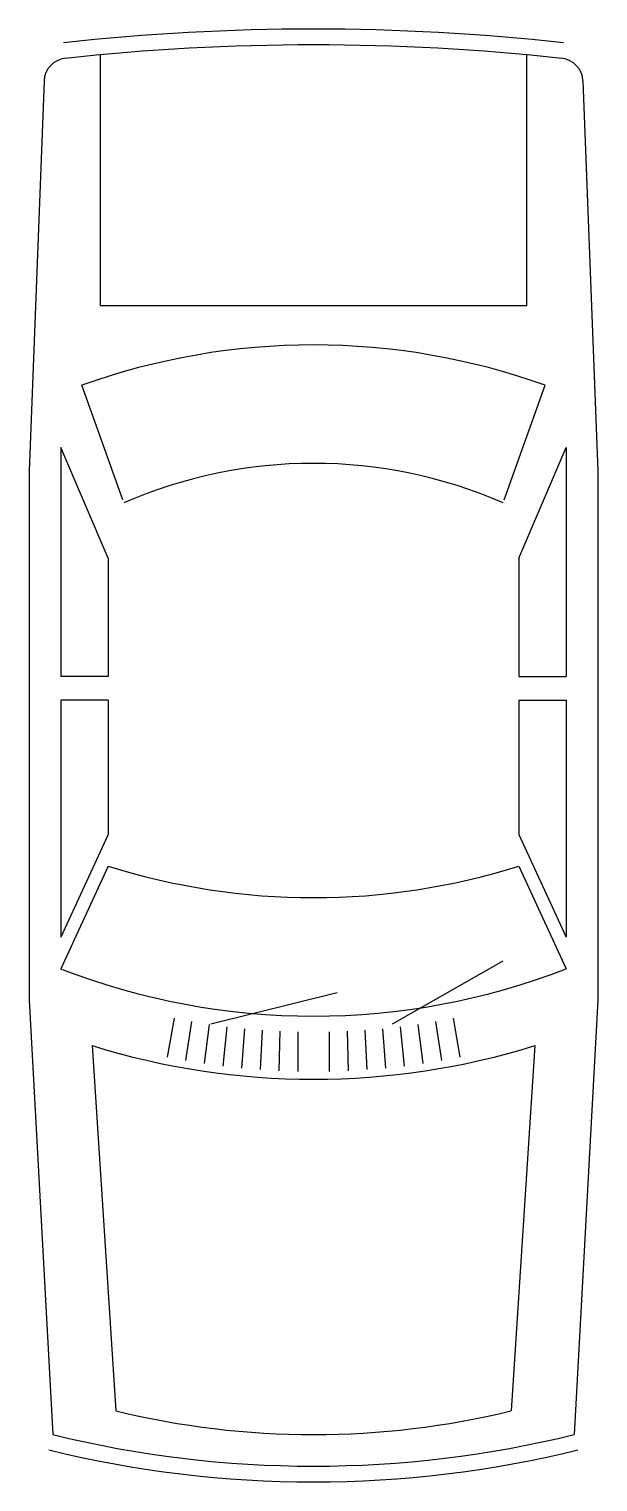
# Model space of a CAD drawing. Extents: x 95 to 220, y -365 to -46.
import ezdxf

# ---------------------------------------------------------------- set-up
doc = ezdxf.new("R2010")
doc.units = 0
doc.header["$MEASUREMENT"] = 0
doc.layers.add('VEICULOS', color=5, linetype='CONTINUOUS')

msp = doc.modelspace()

# ---------------------------------------------------------------- linework, layer by layer
at = {"layer": 'VEICULOS'}
for p, q in [((110.6, -51.14), (110.57, -106.36)), ((204.29, -106.36), (204.29, -51.15)), ((98.25, -57.02), (94.95, -142.8)), ((216.61, -57.02), (219.91, -142.8)), ((110.57, -106.36), (204.29, -106.36)), ((115.56, -149.12), (106.55, -123.91)), ((199.31, -149.12), (208.31, -123.91)), ((112.31, -161.9), (101.9, -137.6)), ((101.9, -137.6), (101.9, -187.93)), ((202.56, -161.9), (212.97, -137.6)), ((212.97, -137.6), (212.97, -187.93)), ((94.95, -142.8), (94.95, -259.09)), ((219.91, -142.8), (219.91, -259.09)), ((112.31, -161.9), (112.31, -187.93)), ((202.56, -161.9), (202.56, -187.93)), ((112.31, -187.93), (101.9, -187.93)), ((202.56, -187.93), (212.97, -187.93)), ((101.9, -193.14), (101.9, -245.2)), ((112.31, -193.14), (101.9, -193.14)), ((112.31, -193.14), (112.31, -222.64)), ((202.56, -193.14), (202.56, -222.64)), ((202.56, -193.14), (212.97, -193.14)), ((212.97, -193.14), (212.97, -245.2)), ((112.31, -222.64), (101.9, -245.2)), ((202.56, -222.64), (212.97, -245.2)), ((112.31, -229.58), (101.9, -252.14)), ((202.56, -229.58), (212.97, -252.14)), ((174.79, -264.29), (199.09, -250.41)), ((134.87, -264.29), (162.64, -257.35)), ((94.95, -259.09), (100.16, -354.54)), ((219.91, -259.09), (214.71, -354.54)), ((126.79, -263.04), (125.28, -271.59)), ((130.63, -263.76), (129.34, -272.34)), ((134.49, -264.38), (133.42, -272.99)), ((138.37, -264.9), (137.51, -273.54)), ((176.5, -264.9), (177.36, -273.54)), ((180.37, -264.38), (181.45, -272.99)), ((184.23, -263.76), (185.53, -272.34)), ((188.08, -263.04), (189.58, -271.59)), ((142.26, -265.33), (141.61, -273.99)), ((146.15, -265.66), (145.72, -274.33)), ((150.05, -265.89), (149.84, -274.57)), ((153.96, -266.03), (153.96, -274.71)), ((160.9, -266.03), (160.9, -274.71)), ((164.81, -265.89), (165.03, -274.57)), ((168.72, -265.66), (169.15, -274.33)), ((172.61, -265.33), (173.26, -273.99)), ((108.81, -269.06), (114.04, -349.34)), ((206.06, -269.06), (200.82, -349.34))]:
    msp.add_line(p, q, dxfattribs=at)
for centre, radius, start, end in [((157.43, -552.4), 506.78, 83.7788, 96.2212), ((157.43, -552.4), 503.31, 83.7788, 96.2212), ((103.46, -57.22), 5.21, 96.2212, 177.7974), ((211.41, -57.22), 5.21, 2.2026, 83.7788), ((157.43, -265.34), 150.3, 70.2127, 109.7873), ((157.43, -245.38), 104.31, 66.4634, 113.5366), ((157.43, -86.4), 150.13, 252.5077, 287.4923), ((157.43, -109.25), 153.31, 248.7607, 291.2393), ((157.43, -112.72), 163.72, 252.7227, 287.2773), ((157.43, -171.15), 183.39, 256.3145, 283.6855), ((157.43, -121.76), 239.72, 256.1775, 283.8225), ((157.43, -121.76), 243.2, 256.1775, 283.8225)]:
    msp.add_arc(centre, radius, start, end, dxfattribs=at)

doc.saveas('drawing.dxf')
